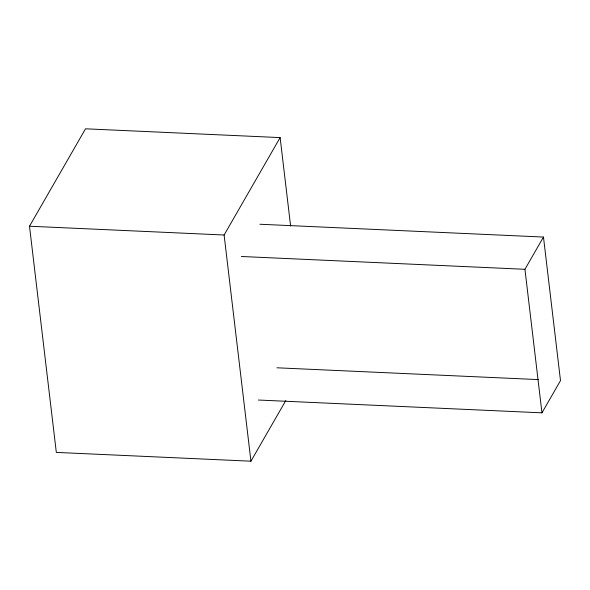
<?xml version="1.0" encoding="UTF-8"?>
<svg xmlns="http://www.w3.org/2000/svg" width="590" height="590" viewBox="0 0 590 590"><rect width="100%" height="100%" fill="white"/><g stroke="black" fill="none" stroke-linecap="round" stroke-linejoin="round"><path stroke-width="0.89" d="M285.833 400.514L250.934 461.196L56.323 452.405L29.5 226.221L85.513 128.804L280.125 137.595L290.619 226.066M250.934 461.196L224.112 235.012L280.125 137.595M258.391 400.027L541.959 412.838L524.938 269.298L543.479 237.055L259.902 224.244M541.959 412.838L560.5 380.602L543.479 237.055M29.5 226.221L224.112 235.012M241.369 256.488L524.938 269.298M276.931 367.791L538.404 379.599"/></g></svg>
